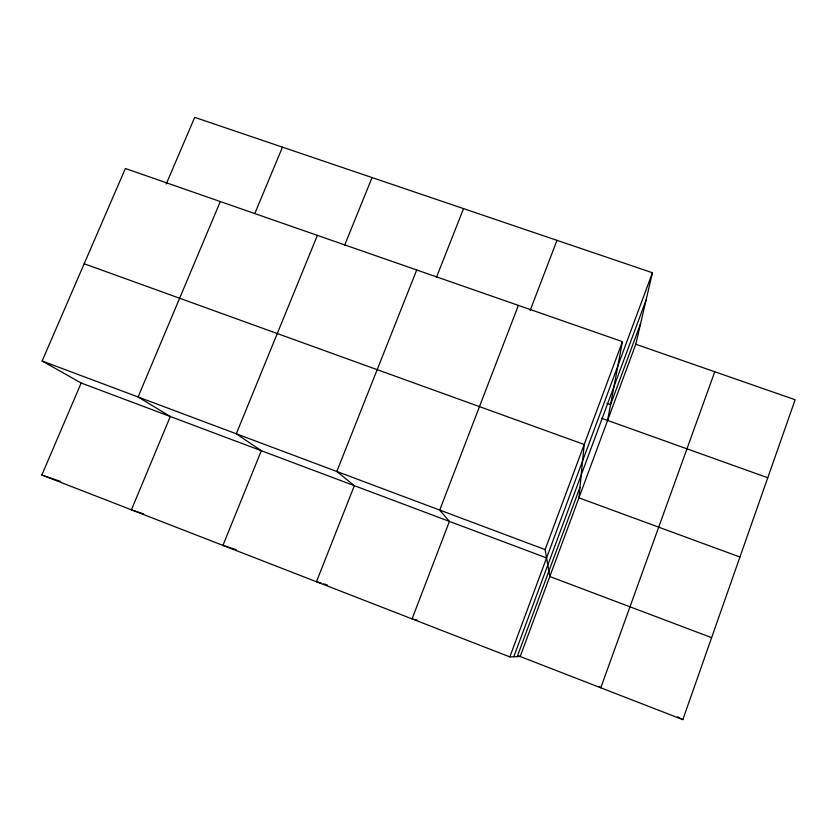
<?xml version="1.0" encoding="UTF-8"?>
<svg xmlns="http://www.w3.org/2000/svg" width="837" height="837" viewBox="0 0 837 837"><rect width="100%" height="100%" fill="white"/><g stroke="black" fill="none" stroke-linecap="round" stroke-linejoin="round"><path stroke-width="1.26" d="M607.589 420.425L622.425 341.632L125.383 168.488L42.122 360.998L81.168 383.011L546.582 557.923M81.168 383.011L41.85 475.018L509.838 656.899L520.206 656.511L635.785 344.258L652.431 272.747L194.707 117.358L166.218 184.004M517.768 655.57L682.835 719.642L795.15 399.741L635.785 344.258M714.756 371.754L600.778 687.784L599.25 686.455M711.617 637.648L549.815 576.526L545.128 549.595L622.425 341.632M509.838 656.899L652.431 272.747M513.803 656.752L646.091 299.981M517.224 656.626L579.989 487.207M640.598 323.595L610.55 404.689L606.877 403.382M530.156 310.433L556.982 240.345M518.375 305.39L439.728 510.078L449.406 521.399L412.086 618.899L417.014 620.071M436.412 277.445L463.541 208.622M416.721 269.974L336.809 471.482L354.344 485.68L316.47 581.746L321.251 583.159M344.666 245.136L372.057 177.57M317.39 235.375L236.296 433.796L261.322 450.714L222.945 545.4L236.379 549.721M254.825 213.508L282.456 147.155M220.309 201.55L138.084 396.979L170.288 416.502L131.419 509.827L143.692 513.949M323.637 583.87L327.215 584.927M41.85 475.018L60.191 481.338M601.5 418.249L767.77 477.739M84.181 263.749L584.205 444.478L578.942 497.837L739.929 557.023M42.122 360.998L545.128 549.595M677.583 716.786L682.835 719.642"/></g></svg>
